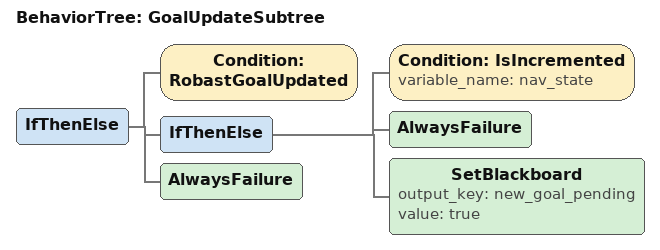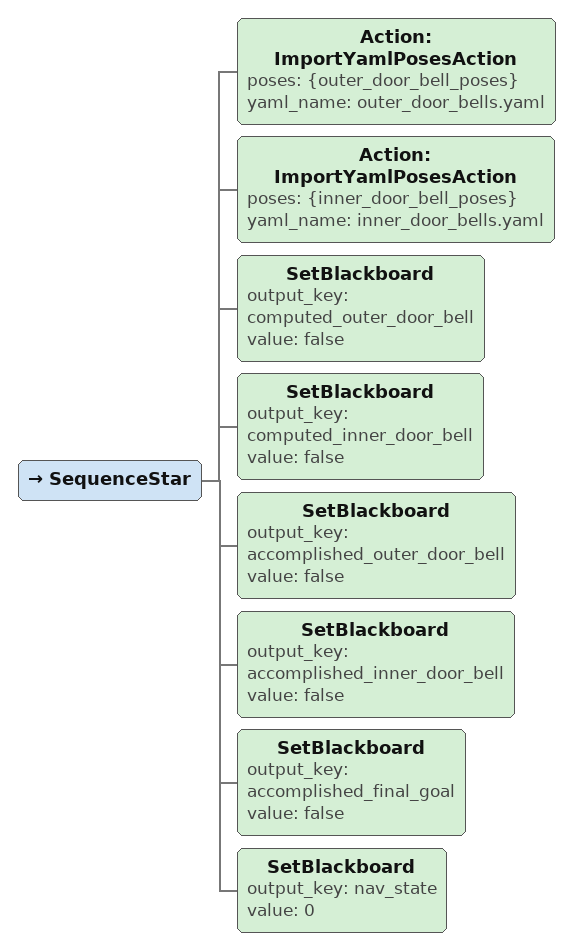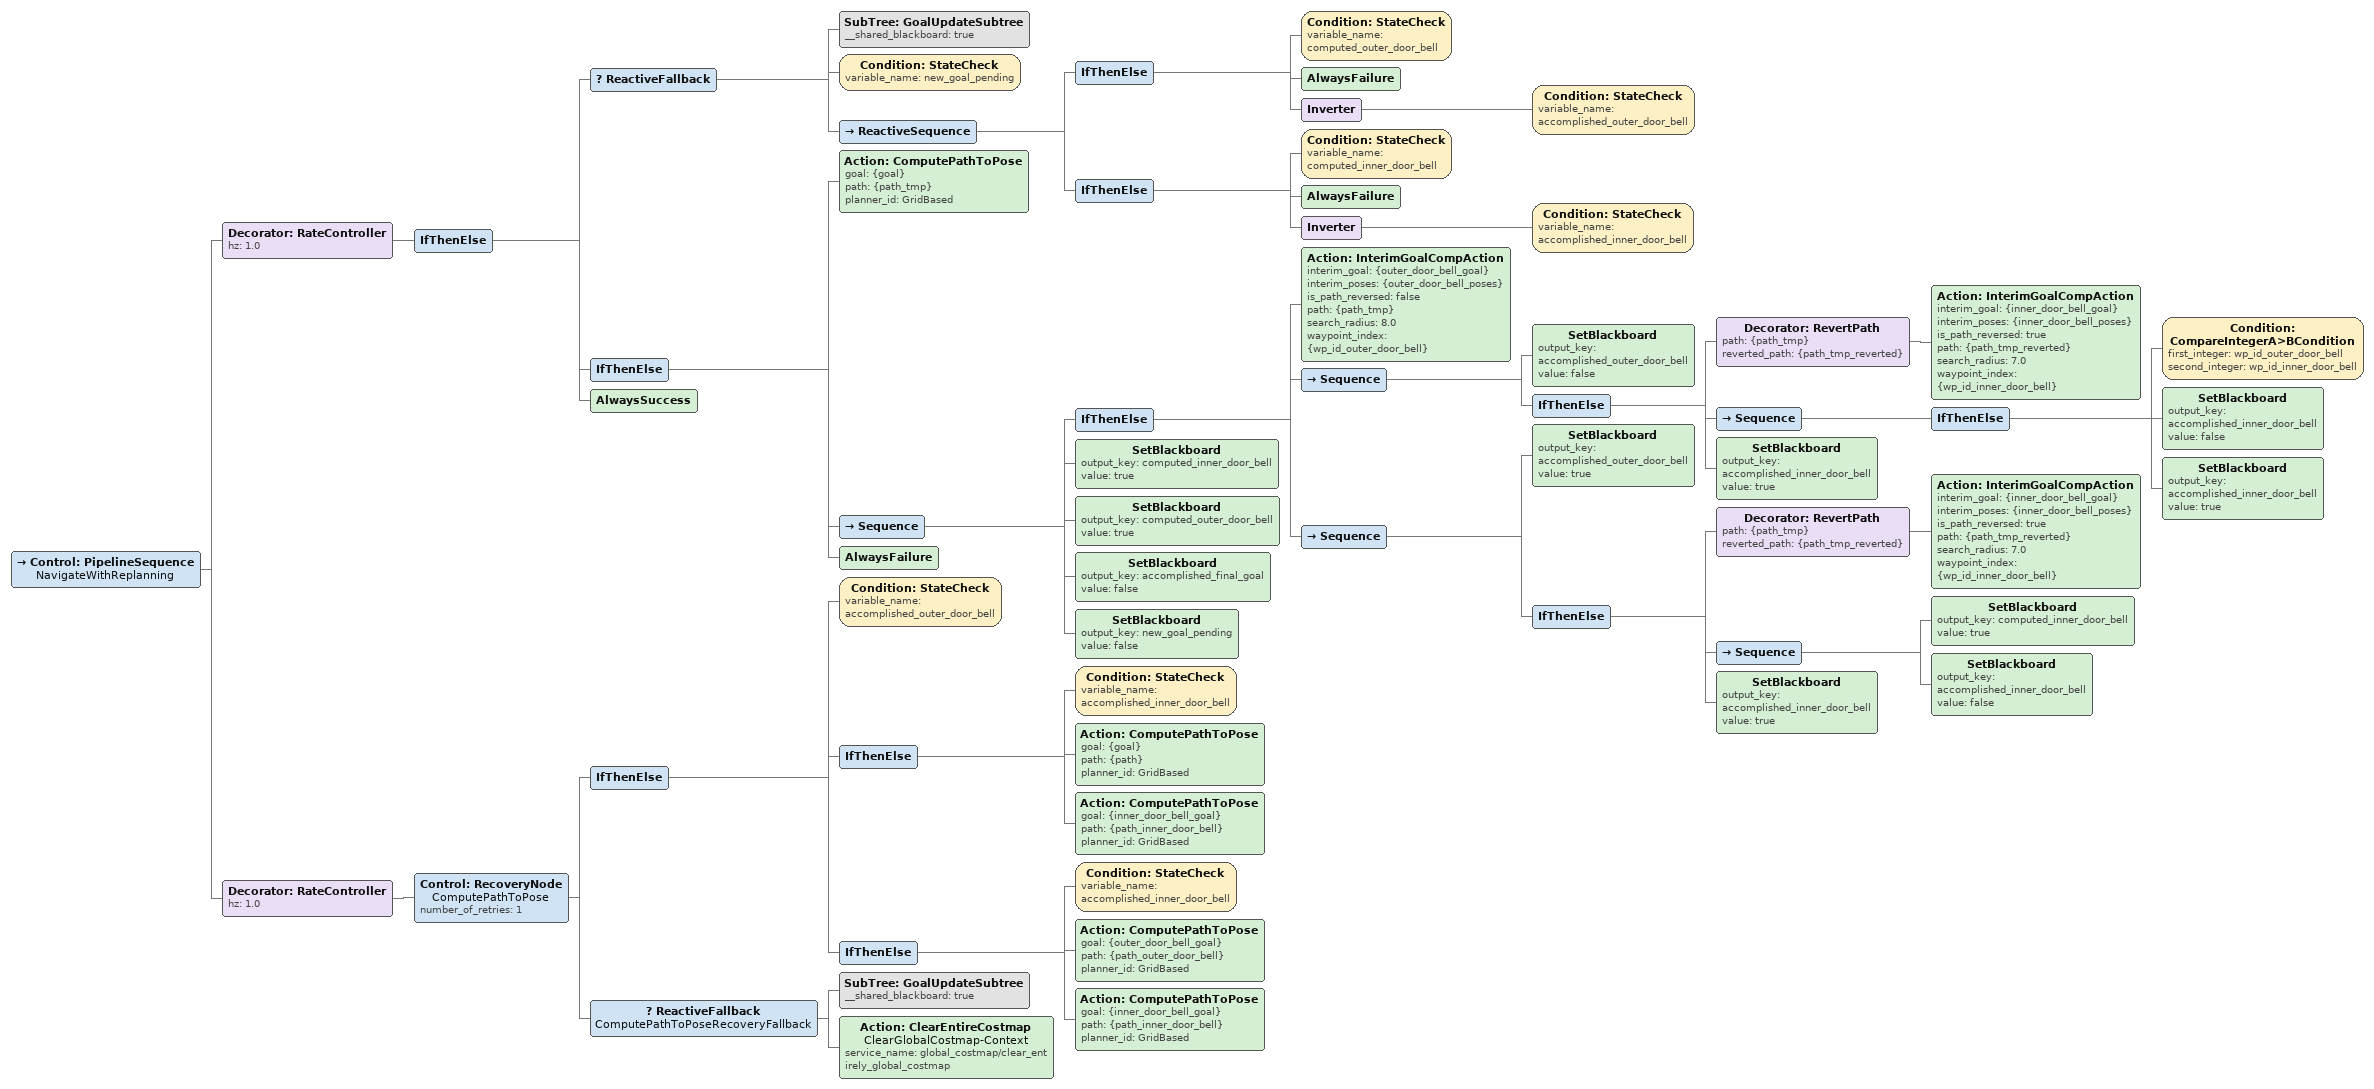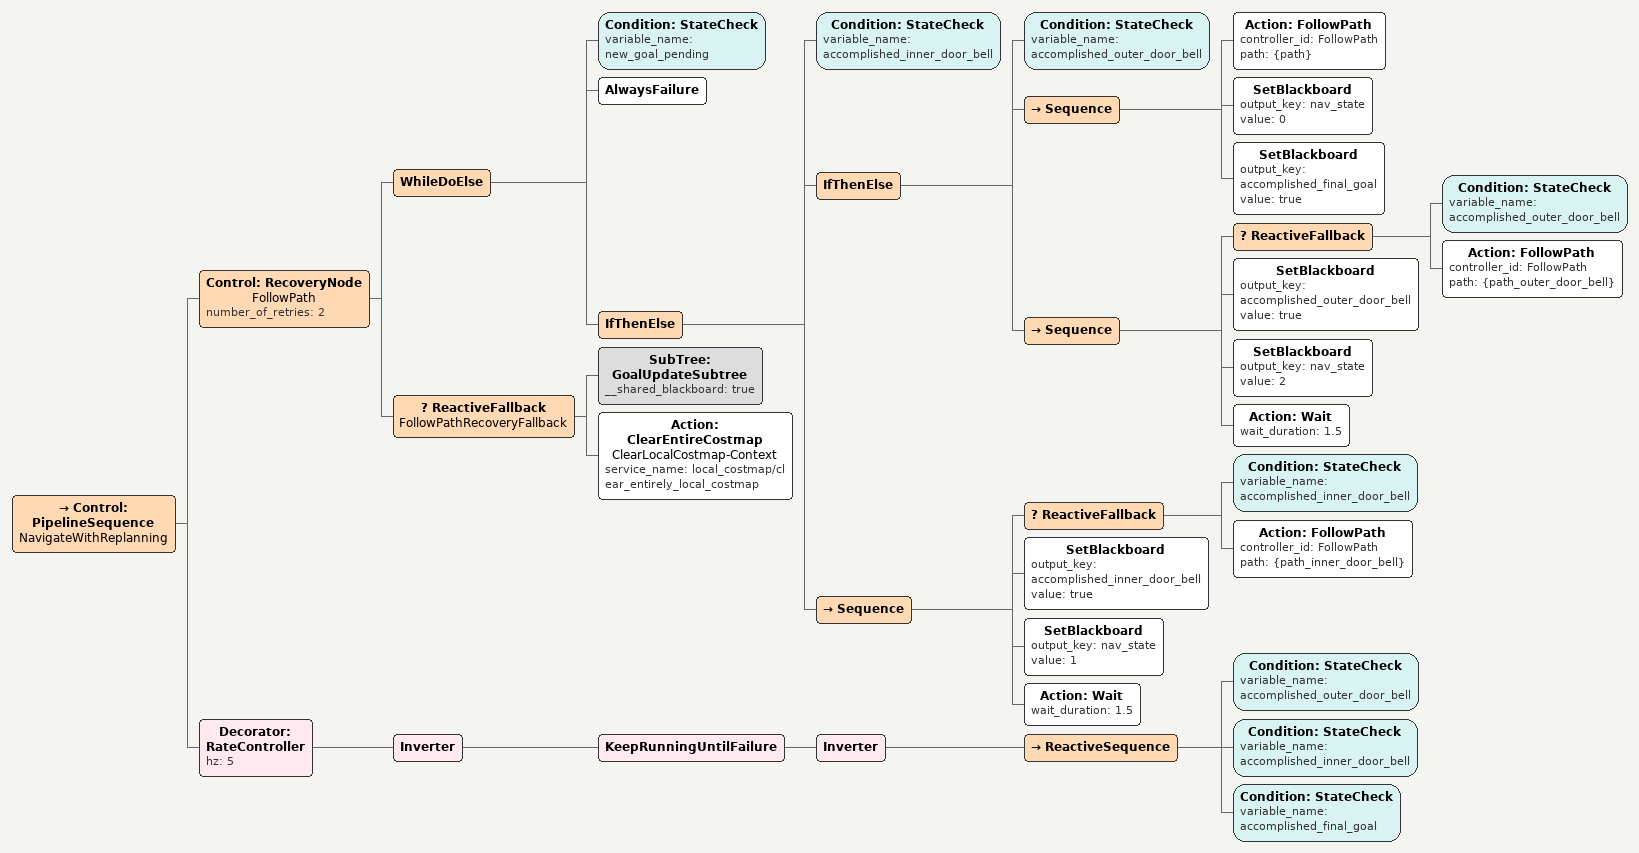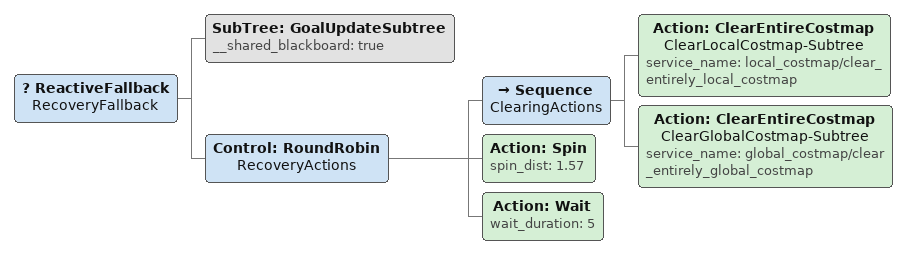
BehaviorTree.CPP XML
<BehaviorTree ID="GoalUpdateSubtree">
    <IfThenElse>
        <Condition ID="RobastGoalUpdated"/>
        <IfThenElse>
            <Condition ID="IsIncremented" variable_name="nav_state"/>
            <AlwaysFailure/>
            <SetBlackboard output_key="new_goal_pending" value="true"/>
        </IfThenElse>
        <AlwaysFailure/>
    </IfThenElse>
</BehaviorTree>

<SequenceStar>
    <Action ID="ImportYamlPosesAction" poses="{outer_door_bell_poses}" yaml_name="outer_door_bells.yaml"/>
    <Action ID="ImportYamlPosesAction" poses="{inner_door_bell_poses}" yaml_name="inner_door_bells.yaml"/>
    <SetBlackboard output_key="computed_outer_door_bell" value="false"/>
    <SetBlackboard output_key="computed_inner_door_bell" value="false"/>
    <SetBlackboard output_key="accomplished_outer_door_bell" value="false"/>
    <SetBlackboard output_key="accomplished_inner_door_bell" value="false"/>
    <SetBlackboard output_key="accomplished_final_goal" value="false"/>
    <SetBlackboard output_key="nav_state" value="0"/>
</SequenceStar>

<Control ID="PipelineSequence" name="NavigateWithReplanning">
    <Decorator ID="RateController" hz="1.0">
        <IfThenElse>
            <ReactiveFallback>
                <SubTree ID="GoalUpdateSubtree" __shared_blackboard="true"/>
                <Condition ID="StateCheck" variable_name="new_goal_pending"/>
                <ReactiveSequence>
                    <IfThenElse>
                        <Condition ID="StateCheck" variable_name="computed_outer_door_bell"/>
                        <AlwaysFailure/>
                        <Inverter>
                            <Condition ID="StateCheck" variable_name="accomplished_outer_door_bell"/>
                        </Inverter>
                    </IfThenElse>
                    <IfThenElse>
                        <Condition ID="StateCheck" variable_name="computed_inner_door_bell"/>
                        <AlwaysFailure/>
                        <Inverter>
                            <Condition ID="StateCheck" variable_name="accomplished_inner_door_bell"/>
                        </Inverter>
                    </IfThenElse>
                </ReactiveSequence>
            </ReactiveFallback>
            <IfThenElse>
                <Action ID="ComputePathToPose" goal="{goal}" path="{path_tmp}" planner_id="GridBased"/>
                <Sequence>
                    <IfThenElse>
                        <Action ID="InterimGoalCompAction" interim_goal="{outer_door_bell_goal}" interim_poses="{outer_door_bell_poses}" is_path_reversed="false" path="{path_tmp}" search_radius="8.0" waypoint_index="{wp_id_outer_door_bell}"/>
                        <Sequence>
                            <SetBlackboard output_key="accomplished_outer_door_bell" value="false"/>
                            <IfThenElse>
                                <Decorator ID="RevertPath" path="{path_tmp}" reverted_path="{path_tmp_reverted}">
                                    <Action ID="InterimGoalCompAction" interim_goal="{inner_door_bell_goal}" interim_poses="{inner_door_bell_poses}" is_path_reversed="true" path="{path_tmp_reverted}" search_radius="7.0" waypoint_index="{wp_id_inner_door_bell}"/>
                                </Decorator>
                                <Sequence>
                                    <IfThenElse>
                                        <Condition ID="CompareIntegerA>BCondition" first_integer="wp_id_outer_door_bell" second_integer="wp_id_inner_door_bell"/>
                                        <SetBlackboard output_key="accomplished_inner_door_bell" value="false"/>
                                        <SetBlackboard output_key="accomplished_inner_door_bell" value="true"/>
                                    </IfThenElse>
                                </Sequence>
                                <SetBlackboard output_key="accomplished_inner_door_bell" value="true"/>
                            </IfThenElse>
                        </Sequence>
                        <Sequence>
                            <SetBlackboard output_key="accomplished_outer_door_bell" value="true"/>
                            <IfThenElse>
                                <Decorator ID="RevertPath" path="{path_tmp}" reverted_path="{path_tmp_reverted}">
                                    <Action ID="InterimGoalCompAction" interim_goal="{inner_door_bell_goal}" interim_poses="{inner_door_bell_poses}" is_path_reversed="true" path="{path_tmp_reverted}" search_radius="7.0" waypoint_index="{wp_id_inner_door_bell}"/>
                                </Decorator>
                                <Sequence>
                                    <SetBlackboard output_key="computed_inner_door_bell" value="true"/>
                                    <SetBlackboard output_key="accomplished_inner_door_bell" value="false"/>
                                </Sequence>
                                <SetBlackboard output_key="accomplished_inner_door_bell" value="true"/>
                            </IfThenElse>
                        </Sequence>
                    </IfThenElse>
                    <SetBlackboard output_key="computed_inner_door_bell" value="true"/>
                    <SetBlackboard output_key="computed_outer_door_bell" value="true"/>
                    <SetBlackboard output_key="accomplished_final_goal" value="false"/>
                    <SetBlackboard output_key="new_goal_pending" value="false"/>
                </Sequence>
                <AlwaysFailure/>
            </IfThenElse>
            <AlwaysSuccess/>
        </IfThenElse>
    </Decorator>
    <Decorator ID="RateController" hz="1.0">
        <Control ID="RecoveryNode" name="ComputePathToPose" number_of_retries="1">
            <IfThenElse>
                <Condition ID="StateCheck" variable_name="accomplished_outer_door_bell"/>
                <IfThenElse>
                    <Condition ID="StateCheck" variable_name="accomplished_inner_door_bell"/>
                    <Action ID="ComputePathToPose" goal="{goal}" path="{path}" planner_id="GridBased"/>
                    <Action ID="ComputePathToPose" goal="{inner_door_bell_goal}" path="{path_inner_door_bell}" planner_id="GridBased"/>
                </IfThenElse>
                <IfThenElse>
                    <Condition ID="StateCheck" variable_name="accomplished_inner_door_bell"/>
                    <Action ID="ComputePathToPose" goal="{outer_door_bell_goal}" path="{path_outer_door_bell}" planner_id="GridBased"/>
                    <Action ID="ComputePathToPose" goal="{inner_door_bell_goal}" path="{path_inner_door_bell}" planner_id="GridBased"/>
                </IfThenElse>
            </IfThenElse>
            <ReactiveFallback name="ComputePathToPoseRecoveryFallback">
                <SubTree ID="GoalUpdateSubtree" __shared_blackboard="true"/>
                <Action ID="ClearEntireCostmap" name="ClearGlobalCostmap-Context" service_name="global_costmap/clear_entirely_global_costmap"/>
            </ReactiveFallback>
        </Control>
    </Decorator>
</Control>

<Control ID="PipelineSequence" name="NavigateWithReplanning">
    <Control ID="RecoveryNode" name="FollowPath" number_of_retries="2">
        <WhileDoElse>
            <Condition ID="StateCheck" variable_name="new_goal_pending"/>
            <AlwaysFailure/>
            <IfThenElse>
                <Condition ID="StateCheck" variable_name="accomplished_inner_door_bell"/>
                <IfThenElse>
                    <Condition ID="StateCheck" variable_name="accomplished_outer_door_bell"/>
                    <Sequence>
                        <Action ID="FollowPath" controller_id="FollowPath" path="{path}"/>
                        <SetBlackboard output_key="nav_state" value="0"/>
                        <SetBlackboard output_key="accomplished_final_goal" value="true"/>
                    </Sequence>
                    <Sequence>
                        <ReactiveFallback>
                            <Condition ID="StateCheck" variable_name="accomplished_outer_door_bell"/>
                            <Action ID="FollowPath" controller_id="FollowPath" path="{path_outer_door_bell}"/>
                        </ReactiveFallback>
                        <SetBlackboard output_key="accomplished_outer_door_bell" value="true"/>
                        <SetBlackboard output_key="nav_state" value="2"/>
                        <Action ID="Wait" wait_duration="1.5"/>
                    </Sequence>
                </IfThenElse>
                <Sequence>
                    <ReactiveFallback>
                        <Condition ID="StateCheck" variable_name="accomplished_inner_door_bell"/>
                        <Action ID="FollowPath" controller_id="FollowPath" path="{path_inner_door_bell}"/>
                    </ReactiveFallback>
                    <SetBlackboard output_key="accomplished_inner_door_bell" value="true"/>
                    <SetBlackboard output_key="nav_state" value="1"/>
                    <Action ID="Wait" wait_duration="1.5"/>
                </Sequence>
            </IfThenElse>
        </WhileDoElse>
        <ReactiveFallback name="FollowPathRecoveryFallback">
            <SubTree ID="GoalUpdateSubtree" __shared_blackboard="true"/>
            <Action ID="ClearEntireCostmap" name="ClearLocalCostmap-Context" service_name="local_costmap/clear_entirely_local_costmap"/>
        </ReactiveFallback>
    </Control>
    <Decorator ID="RateController" hz="5">
        <Inverter>
            <KeepRunningUntilFailure>
                <Inverter>
                    <ReactiveSequence>
                        <Condition ID="StateCheck" variable_name="accomplished_outer_door_bell"/>
                        <Condition ID="StateCheck" variable_name="accomplished_inner_door_bell"/>
                        <Condition ID="StateCheck" variable_name="accomplished_final_goal"/>
                    </ReactiveSequence>
                </Inverter>
            </KeepRunningUntilFailure>
        </Inverter>
    </Decorator>
</Control>

<ReactiveFallback name="RecoveryFallback">
    <SubTree ID="GoalUpdateSubtree" __shared_blackboard="true"/>
    <Control ID="RoundRobin" name="RecoveryActions">
        <Sequence name="ClearingActions">
            <Action ID="ClearEntireCostmap" name="ClearLocalCostmap-Subtree" service_name="local_costmap/clear_entirely_local_costmap"/>
            <Action ID="ClearEntireCostmap" name="ClearGlobalCostmap-Subtree" service_name="global_costmap/clear_entirely_global_costmap"/>
        </Sequence>
        <Action ID="Spin" spin_dist="1.57"/>
        <Action ID="Wait" wait_duration="5"/>
    </Control>
</ReactiveFallback>
